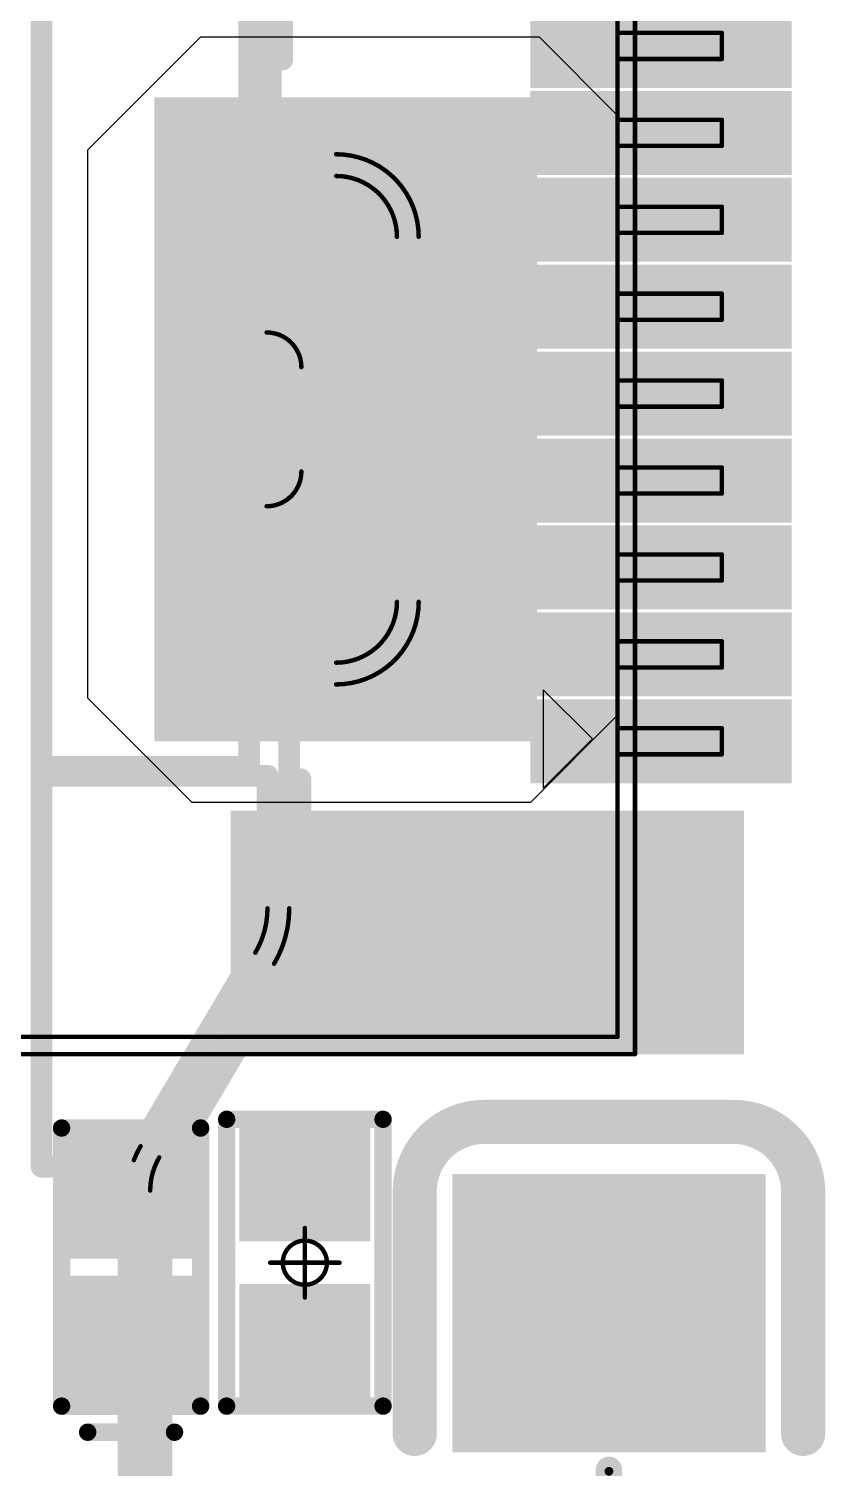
# Model space of a CAD drawing. Header units: millimetres. Extents: x 19.13 to 23.12, y 5.07 to 8.34.
# Drawn here: x 22.4425 to 22.623, y 6.5549 to 6.8809 of the extents above; entities that cross this region are included whole.
import ezdxf

# ---------------------------------------------------------------- set-up
doc = ezdxf.new("R2010")
doc.units = ezdxf.units.MM
doc.header["$MEASUREMENT"] = 0
for name, color, linetype in [('BottomLayer', 5, 'Continuous'), ('BottomOverlay', 54, 'Continuous'), ('BottomPaste', 16, 'Continuous'), ('BottomSolder', 6, 'Continuous'), ('Mechanical10', 56, 'Continuous'), ('Mechanical15', 56, 'Continuous'), ('TopLayer', 1, 'Continuous'), ('TopOverlay', 2, 'Continuous'), ('TopPaste', 8, 'Continuous'), ('TopSolder', 216, 'Continuous')]:
    doc.layers.add(name, color=color, linetype=linetype)

# ---------------------------------------------------------------- blocks, each defined once
blk = doc.blocks.new('CON_MINIPEX_075_SMT_RA_M2_KEYM_B_B_104')
at = {"layer": 'BottomLayer'}
for points in [[(0.20118, 1.70079), (0.20118, 1.64961), (0.2122, 1.70079), (0.2122, 1.64961)], [(0.22087, 1.70079), (0.22087, 1.64961), (0.23189, 1.70079), (0.23189, 1.64961)], [(0.24055, 1.70079), (0.24055, 1.64961), (0.25157, 1.70079), (0.25157, 1.64961)], [(0.26024, 1.70079), (0.26024, 1.64961), (0.27126, 1.70079), (0.27126, 1.64961)], [(0.27992, 1.70079), (0.27992, 1.64961), (0.29094, 1.70079), (0.29094, 1.64961)], [(0.29961, 1.70079), (0.29961, 1.64961), (0.31063, 1.70079), (0.31063, 1.64961)], [(0.31929, 1.70079), (0.31929, 1.64961), (0.33032, 1.70079), (0.33032, 1.64961)], [(0.33898, 1.70079), (0.33898, 1.64961), (0.35, 1.70079), (0.35, 1.64961)], [(0.35866, 1.70079), (0.35866, 1.64961), (0.36969, 1.70079), (0.36969, 1.64961)], [(0.38386, 1.68996), (0.38386, 1.58169), (0.4311, 1.68996), (0.4311, 1.58169)]]:
    blk.add_solid(points, dxfattribs=at)
at = {"layer": 'BottomPaste'}
for points in [[(0.20118, 1.70079), (0.20118, 1.64961), (0.2122, 1.70079), (0.2122, 1.64961)], [(0.22087, 1.70079), (0.22087, 1.64961), (0.23189, 1.70079), (0.23189, 1.64961)], [(0.24055, 1.70079), (0.24055, 1.64961), (0.25157, 1.70079), (0.25157, 1.64961)], [(0.26024, 1.70079), (0.26024, 1.64961), (0.27126, 1.70079), (0.27126, 1.64961)], [(0.27992, 1.70079), (0.27992, 1.64961), (0.29094, 1.70079), (0.29094, 1.64961)], [(0.29961, 1.70079), (0.29961, 1.64961), (0.31063, 1.70079), (0.31063, 1.64961)], [(0.31929, 1.70079), (0.31929, 1.64961), (0.33032, 1.70079), (0.33032, 1.64961)], [(0.33898, 1.70079), (0.33898, 1.64961), (0.35, 1.70079), (0.35, 1.64961)], [(0.35866, 1.70079), (0.35866, 1.64961), (0.36969, 1.70079), (0.36969, 1.64961)], [(0.38386, 1.68996), (0.38386, 1.58169), (0.4311, 1.68996), (0.4311, 1.58169)]]:
    blk.add_solid(points, dxfattribs=at)
at = {"layer": 'BottomSolder'}
for points in [[(0.19718, 1.70479), (0.19718, 1.64561), (0.2162, 1.70479), (0.2162, 1.64561)], [(0.21687, 1.70479), (0.21687, 1.64561), (0.23589, 1.70479), (0.23589, 1.64561)], [(0.23655, 1.70479), (0.23655, 1.64561), (0.25557, 1.70479), (0.25557, 1.64561)], [(0.25624, 1.70479), (0.25624, 1.64561), (0.27526, 1.70479), (0.27526, 1.64561)], [(0.27592, 1.70479), (0.27592, 1.64561), (0.29494, 1.70479), (0.29494, 1.64561)], [(0.29561, 1.70479), (0.29561, 1.64561), (0.31463, 1.70479), (0.31463, 1.64561)], [(0.31529, 1.70479), (0.31529, 1.64561), (0.33431, 1.70479), (0.33431, 1.64561)], [(0.33498, 1.70479), (0.33498, 1.64561), (0.354, 1.70479), (0.354, 1.64561)], [(0.35466, 1.70479), (0.35466, 1.64561), (0.37369, 1.70479), (0.37369, 1.64561)], [(0.37986, 1.69396), (0.37986, 1.57769), (0.4351, 1.69396), (0.4351, 1.57769)]]:
    blk.add_solid(points, dxfattribs=at)
at = {"layer": 'Mechanical15'}
for p, q in [((0.36366, 1.65965), (0.35252, 1.6485)), ((0.3748, 1.6485), (0.36366, 1.65965)), ((0.35252, 1.6485), (0.3748, 1.6485))]:
    blk.add_line(p, q, dxfattribs=at)
at = {"layer": 'Mechanical15', "const_width": 0.001}
for points in [[(0.20374, 1.68898), (0.20965, 1.68898)], [(0.20374, 1.68898), (0.20374, 1.66535)], [(0.20965, 1.68898), (0.20965, 1.66535)], [(0.22343, 1.68898), (0.22933, 1.68898)], [(0.22343, 1.68898), (0.22343, 1.66535)], [(0.22933, 1.68898), (0.22933, 1.66535)], [(0.24311, 1.68898), (0.24902, 1.68898)], [(0.24311, 1.68898), (0.24311, 1.66535)], [(0.24902, 1.68898), (0.24902, 1.66535)], [(0.2628, 1.68898), (0.2687, 1.68898)], [(0.2628, 1.68898), (0.2628, 1.66535)], [(0.2687, 1.68898), (0.2687, 1.66535)], [(0.28248, 1.68898), (0.28839, 1.68898)], [(0.28248, 1.68898), (0.28248, 1.66535)], [(0.28839, 1.68898), (0.28839, 1.66535)], [(0.30217, 1.68898), (0.30807, 1.68898)], [(0.30217, 1.68898), (0.30217, 1.66535)], [(0.30807, 1.68898), (0.30807, 1.66535)], [(0.32185, 1.68898), (0.32776, 1.68898)], [(0.32185, 1.68898), (0.32185, 1.66535)], [(0.32776, 1.68898), (0.32776, 1.66535)], [(0.34154, 1.68898), (0.34744, 1.68898)], [(0.34154, 1.68898), (0.34154, 1.66535)], [(0.34744, 1.68898), (0.34744, 1.66535)], [(0.36122, 1.68898), (0.36713, 1.68898)], [(0.36122, 1.68898), (0.36122, 1.66535)], [(0.36713, 1.68898), (0.36713, 1.66535)], [(-0.43504, 1.66929), (0.43504, 1.66929)], [(0.20374, 1.66929), (0.20965, 1.66929)], [(0.22343, 1.66929), (0.22933, 1.66929)], [(0.24311, 1.66929), (0.24902, 1.66929)], [(0.2628, 1.66929), (0.2687, 1.66929)], [(0.28248, 1.66929), (0.28839, 1.66929)], [(0.30217, 1.66929), (0.30807, 1.66929)], [(0.32185, 1.66929), (0.32776, 1.66929)], [(0.34154, 1.66929), (0.34744, 1.66929)], [(0.36122, 1.66929), (0.36713, 1.66929)], [(0.43504, 1.66929), (0.43504, 1.40551)], [(-0.4311, 1.66535), (0.4311, 1.66535)], [(0.4311, 1.66535), (0.4311, 1.40945)]]:
    blk.add_lwpolyline(points, dxfattribs=at)
at = {"layer": 'Mechanical15', "const_width": 0.0005}
for points in [[(0.20349, 1.68898, 1), (0.20399, 1.68898, 1)], [(0.20349, 1.68898, 1), (0.20399, 1.68898, 1)], [(0.2094, 1.68898, 1), (0.2099, 1.68898, 1)], [(0.2094, 1.68898, 1), (0.2099, 1.68898, 1)], [(0.22318, 1.68898, 1), (0.22368, 1.68898, 1)], [(0.22318, 1.68898, 1), (0.22368, 1.68898, 1)], [(0.22908, 1.68898, 1), (0.22958, 1.68898, 1)], [(0.22908, 1.68898, 1), (0.22958, 1.68898, 1)], [(0.24286, 1.68898, 1), (0.24336, 1.68898, 1)], [(0.24286, 1.68898, 1), (0.24336, 1.68898, 1)], [(0.24877, 1.68898, 1), (0.24927, 1.68898, 1)], [(0.24877, 1.68898, 1), (0.24927, 1.68898, 1)], [(0.26255, 1.68898, 1), (0.26305, 1.68898, 1)], [(0.26255, 1.68898, 1), (0.26305, 1.68898, 1)], [(0.26845, 1.68898, 1), (0.26895, 1.68898, 1)], [(0.26845, 1.68898, 1), (0.26895, 1.68898, 1)], [(0.28223, 1.68898, 1), (0.28273, 1.68898, 1)], [(0.28223, 1.68898, 1), (0.28273, 1.68898, 1)], [(0.28814, 1.68898, 1), (0.28864, 1.68898, 1)], [(0.28814, 1.68898, 1), (0.28864, 1.68898, 1)], [(0.30192, 1.68898, 1), (0.30242, 1.68898, 1)], [(0.30192, 1.68898, 1), (0.30242, 1.68898, 1)], [(0.30782, 1.68898, 1), (0.30832, 1.68898, 1)], [(0.30782, 1.68898, 1), (0.30832, 1.68898, 1)], [(0.3216, 1.68898, 1), (0.3221, 1.68898, 1)], [(0.3216, 1.68898, 1), (0.3221, 1.68898, 1)], [(0.32751, 1.68898, 1), (0.32801, 1.68898, 1)], [(0.32751, 1.68898, 1), (0.32801, 1.68898, 1)], [(0.34129, 1.68898, 1), (0.34179, 1.68898, 1)], [(0.34129, 1.68898, 1), (0.34179, 1.68898, 1)], [(0.34719, 1.68898, 1), (0.34769, 1.68898, 1)], [(0.34719, 1.68898, 1), (0.34769, 1.68898, 1)], [(0.36097, 1.68898, 1), (0.36147, 1.68898, 1)], [(0.36097, 1.68898, 1), (0.36147, 1.68898, 1)], [(0.36688, 1.68898, 1), (0.36738, 1.68898, 1)], [(0.36688, 1.68898, 1), (0.36738, 1.68898, 1)], [(0.20349, 1.66929, 1), (0.20399, 1.66929, 1)], [(0.2094, 1.66929, 1), (0.2099, 1.66929, 1)], [(0.22318, 1.66929, 1), (0.22368, 1.66929, 1)], [(0.22908, 1.66929, 1), (0.22958, 1.66929, 1)], [(0.24286, 1.66929, 1), (0.24336, 1.66929, 1)], [(0.24877, 1.66929, 1), (0.24927, 1.66929, 1)], [(0.26255, 1.66929, 1), (0.26305, 1.66929, 1)], [(0.26845, 1.66929, 1), (0.26895, 1.66929, 1)], [(0.28223, 1.66929, 1), (0.28273, 1.66929, 1)], [(0.28814, 1.66929, 1), (0.28864, 1.66929, 1)], [(0.30192, 1.66929, 1), (0.30242, 1.66929, 1)], [(0.30782, 1.66929, 1), (0.30832, 1.66929, 1)], [(0.3216, 1.66929, 1), (0.3221, 1.66929, 1)], [(0.32751, 1.66929, 1), (0.32801, 1.66929, 1)], [(0.34129, 1.66929, 1), (0.34179, 1.66929, 1)], [(0.34719, 1.66929, 1), (0.34769, 1.66929, 1)], [(0.36097, 1.66929, 1), (0.36147, 1.66929, 1)], [(0.36688, 1.66929, 1), (0.36738, 1.66929, 1)], [(0.43479, 1.66929, 1), (0.43529, 1.66929, 1)], [(0.43479, 1.66929, 1), (0.43529, 1.66929, 1)], [(0.20349, 1.66535, 1), (0.20399, 1.66535, 1)], [(0.2094, 1.66535, 1), (0.2099, 1.66535, 1)], [(0.22318, 1.66535, 1), (0.22368, 1.66535, 1)], [(0.22908, 1.66535, 1), (0.22958, 1.66535, 1)], [(0.24286, 1.66535, 1), (0.24336, 1.66535, 1)], [(0.24877, 1.66535, 1), (0.24927, 1.66535, 1)], [(0.26255, 1.66535, 1), (0.26305, 1.66535, 1)], [(0.26845, 1.66535, 1), (0.26895, 1.66535, 1)], [(0.28223, 1.66535, 1), (0.28273, 1.66535, 1)], [(0.28814, 1.66535, 1), (0.28864, 1.66535, 1)], [(0.30192, 1.66535, 1), (0.30242, 1.66535, 1)], [(0.30782, 1.66535, 1), (0.30832, 1.66535, 1)], [(0.3216, 1.66535, 1), (0.3221, 1.66535, 1)], [(0.32751, 1.66535, 1), (0.32801, 1.66535, 1)], [(0.34129, 1.66535, 1), (0.34179, 1.66535, 1)], [(0.34719, 1.66535, 1), (0.34769, 1.66535, 1)], [(0.36097, 1.66535, 1), (0.36147, 1.66535, 1)], [(0.36688, 1.66535, 1), (0.36738, 1.66535, 1)], [(0.43085, 1.66535, 1), (0.43135, 1.66535, 1)], [(0.43085, 1.66535, 1), (0.43135, 1.66535, 1)]]:
    blk.add_lwpolyline(points, format="xyb", close=True, dxfattribs=at)
blk = doc.blocks.new('ESD0402_B_275')
at = {"layer": 'BottomLayer'}
for points in [[(-0.00591, -0.01181), (-0.00591, 0.01181), (-0.02756, -0.01181), (-0.02756, 0.01181)], [(0.02756, -0.01181), (0.02756, 0.01181), (0.00591, -0.01181), (0.00591, 0.01181)]]:
    blk.add_solid(points, dxfattribs=at)
at = {"layer": 'BottomOverlay', "const_width": 0.00394}
for points in [[(-0.0315, 0.01575), (-0.0315, -0.01575)], [(-0.0315, 0.01575), (0.0315, 0.01575)], [(0.0315, 0.01575), (0.0315, -0.01575)], [(0.0374, 0.00984), (0.0374, -0.00984)], [(-0.0315, -0.01575), (0.0315, -0.01575)]]:
    blk.add_lwpolyline(points, dxfattribs=at)
at = {"layer": 'BottomOverlay', "const_width": 0.00197}
for points in [[(-0.03248, 0.01575, 1), (-0.03051, 0.01575, 1)], [(-0.03248, 0.01575, 1), (-0.03051, 0.01575, 1)], [(0.03051, 0.01575, 1), (0.03248, 0.01575, 1)], [(0.03051, 0.01575, 1), (0.03248, 0.01575, 1)], [(0.03642, 0.00984, 1), (0.03839, 0.00984, 1)], [(0.03642, -0.00984, 1), (0.03839, -0.00984, 1)], [(-0.03248, -0.01575, 1), (-0.03051, -0.01575, 1)], [(-0.03248, -0.01575, 1), (-0.03051, -0.01575, 1)], [(0.03051, -0.01575, 1), (0.03248, -0.01575, 1)], [(0.03051, -0.01575, 1), (0.03248, -0.01575, 1)]]:
    blk.add_lwpolyline(points, format="xyb", close=True, dxfattribs=at)
at = {"layer": 'BottomPaste'}
for points in [[(-0.00591, -0.01181), (-0.00591, 0.01181), (-0.02756, -0.01181), (-0.02756, 0.01181)], [(0.02756, -0.01181), (0.02756, 0.01181), (0.00591, -0.01181), (0.00591, 0.01181)]]:
    blk.add_solid(points, dxfattribs=at)
at = {"layer": 'BottomSolder'}
for points in [[(-0.00191, -0.01581), (-0.00191, 0.01581), (-0.03156, -0.01581), (-0.03156, 0.01581)], [(0.03156, -0.01581), (0.03156, 0.01581), (0.00191, -0.01581), (0.00191, 0.01581)]]:
    blk.add_solid(points, dxfattribs=at)
blk = doc.blocks.new('R0402_B_378')
at = {"layer": 'BottomLayer'}
for points in [[(-0.02657, -0.01083), (-0.00886, -0.01083), (-0.02657, 0.01082), (-0.00886, 0.01082)], [(0.00886, -0.01083), (0.02657, -0.01083), (0.00886, 0.01083), (0.02657, 0.01083)]]:
    blk.add_solid(points, dxfattribs=at)
at = {"layer": 'BottomOverlay', "const_width": 0.00394}
for points in [[(0.03248, 0.01772), (-0.03248, 0.01772)], [(-0.03248, -0.01772), (-0.03248, 0.01772)], [(0.03248, -0.01772), (0.03248, 0.01772)], [(0.03248, -0.01772), (-0.03248, -0.01772)]]:
    blk.add_lwpolyline(points, dxfattribs=at)
at = {"layer": 'BottomOverlay', "const_width": 0.00197}
for points in [[(-0.03346, 0.01772, 1), (-0.0315, 0.01772, 1)], [(-0.03346, 0.01772, 1), (-0.0315, 0.01772, 1)], [(0.0315, 0.01772, 1), (0.03346, 0.01772, 1)], [(0.0315, 0.01772, 1), (0.03346, 0.01772, 1)], [(-0.03346, -0.01772, 1), (-0.0315, -0.01772, 1)], [(-0.03346, -0.01772, 1), (-0.0315, -0.01772, 1)], [(0.0315, -0.01772, 1), (0.03346, -0.01772, 1)], [(0.0315, -0.01772, 1), (0.03346, -0.01772, 1)]]:
    blk.add_lwpolyline(points, format="xyb", close=True, dxfattribs=at)
at = {"layer": 'BottomPaste'}
for points in [[(-0.02657, -0.01083), (-0.00886, -0.01083), (-0.02657, 0.01082), (-0.00886, 0.01082)], [(0.00886, -0.01083), (0.02657, -0.01083), (0.00886, 0.01083), (0.02657, 0.01083)]]:
    blk.add_solid(points, dxfattribs=at)
at = {"layer": 'BottomSolder'}
for points in [[(-0.03057, -0.01483), (-0.00486, -0.01483), (-0.03057, 0.01482), (-0.00486, 0.01482)], [(0.00486, -0.01483), (0.03057, -0.01483), (0.00486, 0.01483), (0.03057, 0.01483)]]:
    blk.add_solid(points, dxfattribs=at)
at = {"layer": 'Mechanical15', "const_width": 0.001}
for points in [[(0, -0.00787), (0, 0.00787)], [(0.00787, 0), (-0.00787, 0)]]:
    blk.add_lwpolyline(points, dxfattribs=at)
at = {"layer": 'Mechanical15'}
for points, const_width in [([(-0.00025, 0.00787, 1), (0.00025, 0.00787, 1)], 0.0005), ([(0.005, 0, 1), (-0.005, 0, 1)], 0.001), ([(-0.00812, 0, 1), (-0.00762, 0, 1)], 0.0005), ([(-0.00525, 0, 1), (-0.00475, 0, 1)], 0.0005), ([(0.00475, 0, 1), (0.00525, 0, 1)], 0.0005), ([(0.00762, 0, 1), (0.00812, 0, 1)], 0.0005), ([(-0.00025, -0.00787, 1), (0.00025, -0.00787, 1)], 0.0005)]:
    blk.add_lwpolyline(points, format="xyb", close=True, dxfattribs=dict(at, const_width=const_width))
blk = doc.blocks.new('C1206_B_431')
at = {"layer": 'BottomLayer'}
for points in [[(-0.08301, -0.0315), (-0.02801, -0.0315), (-0.08301, 0.0315), (-0.02801, 0.0315)], [(0.02998, -0.0315), (0.08498, -0.0315), (0.02998, 0.0315), (0.08498, 0.0315)]]:
    blk.add_solid(points, dxfattribs=at)
at = {"layer": 'BottomOverlay', "const_width": 0.01}
for points in [[(-0.09882, 0.02825, -0.414214), (-0.08307, 0.044)], [(0.08504, 0.044, -0.414214), (0.10079, 0.02825)], [(-0.08307, -0.044, -0.414214), (-0.09882, -0.02825)], [(0.10079, -0.02825, -0.414214), (0.08504, -0.044)]]:
    blk.add_lwpolyline(points, format="xyb", dxfattribs=at)
at = {"layer": 'BottomOverlay'}
for points, const_width in [([(-0.08346, 0.044), (-0.02815, 0.044)], 0.01), ([(0.03012, 0.044), (0.08543, 0.044)], 0.01), ([(-0.09882, 0.02717), (-0.09882, -0.02825)], 0.01), ([(0.10079, 0.02717), (0.10079, -0.02825)], 0.01), ([(-0.005, 0.025), (-0.005, -0.025)], 0.006), ([(0.005, 0.025), (0.005, -0.025)], 0.006), ([(-0.02, 0), (-0.005, 0)], 0.006), ([(0.005, 0), (0.02, 0)], 0.006), ([(-0.08346, -0.044), (-0.02815, -0.044)], 0.01), ([(0.03012, -0.044), (0.08543, -0.044)], 0.01)]:
    blk.add_lwpolyline(points, dxfattribs=dict(at, const_width=const_width))
for points, const_width in [([(-0.08596, 0.044, 1), (-0.08096, 0.044, 1)], 0.005), ([(-0.08557, 0.044, 1), (-0.08057, 0.044, 1)], 0.005), ([(-0.03065, 0.044, 1), (-0.02565, 0.044, 1)], 0.005), ([(0.02762, 0.044, 1), (0.03262, 0.044, 1)], 0.005), ([(0.08254, 0.044, 1), (0.08754, 0.044, 1)], 0.005), ([(0.08293, 0.044, 1), (0.08793, 0.044, 1)], 0.005), ([(-0.10132, 0.02825, 1), (-0.09632, 0.02825, 1)], 0.005), ([(0.09829, 0.02825, 1), (0.10329, 0.02825, 1)], 0.005), ([(-0.10132, 0.02717, 1), (-0.09632, 0.02717, 1)], 0.005), ([(0.09829, 0.02717, 1), (0.10329, 0.02717, 1)], 0.005), ([(-0.0065, 0.025, 1), (-0.0035, 0.025, 1)], 0.003), ([(0.0035, 0.025, 1), (0.0065, 0.025, 1)], 0.003), ([(-0.0215, 0, 1), (-0.0185, 0, 1)], 0.003), ([(-0.0065, 0, 1), (-0.0035, 0, 1)], 0.003), ([(0.0035, 0, 1), (0.0065, 0, 1)], 0.003), ([(0.0185, 0, 1), (0.0215, 0, 1)], 0.003), ([(-0.0065, -0.025, 1), (-0.0035, -0.025, 1)], 0.003), ([(0.0035, -0.025, 1), (0.0065, -0.025, 1)], 0.003), ([(-0.10132, -0.02825, 1), (-0.09632, -0.02825, 1)], 0.005), ([(-0.10132, -0.02825, 1), (-0.09632, -0.02825, 1)], 0.005), ([(0.09829, -0.02825, 1), (0.10329, -0.02825, 1)], 0.005), ([(0.09829, -0.02825, 1), (0.10329, -0.02825, 1)], 0.005), ([(-0.08596, -0.044, 1), (-0.08096, -0.044, 1)], 0.005), ([(-0.08557, -0.044, 1), (-0.08057, -0.044, 1)], 0.005), ([(-0.03065, -0.044, 1), (-0.02565, -0.044, 1)], 0.005), ([(0.02762, -0.044, 1), (0.03262, -0.044, 1)], 0.005), ([(0.08254, -0.044, 1), (0.08754, -0.044, 1)], 0.005), ([(0.08293, -0.044, 1), (0.08793, -0.044, 1)], 0.005)]:
    blk.add_lwpolyline(points, format="xyb", close=True, dxfattribs=dict(at, const_width=const_width))
at = {"layer": 'BottomPaste'}
for points in [[(-0.08301, -0.0315), (-0.02801, -0.0315), (-0.08301, 0.0315), (-0.02801, 0.0315)], [(0.02998, -0.0315), (0.08498, -0.0315), (0.02998, 0.0315), (0.08498, 0.0315)]]:
    blk.add_solid(points, dxfattribs=at)
at = {"layer": 'BottomSolder'}
for points in [[(-0.08701, -0.0355), (-0.02401, -0.0355), (-0.08701, 0.0355), (-0.02401, 0.0355)], [(0.02598, -0.0355), (0.08898, -0.0355), (0.02598, 0.0355), (0.08898, 0.0355)]]:
    blk.add_solid(points, dxfattribs=at)
at = {"layer": 'Mechanical15', "const_width": 0.00197}
for points in [[(0, 0.01969), (0, -0.01969)], [(-0.01969, 0), (0.01969, 0)]]:
    blk.add_lwpolyline(points, dxfattribs=at)
at = {"layer": 'Mechanical15'}
for points, const_width in [([(-0.00049, 0.01969, 1), (0.00049, 0.01969, 1)], 0.000984), ([(0.01378, 0, 1), (-0.01378, 0, 1)], 0.00197), ([(-0.02018, 0, 1), (-0.01919, 0, 1)], 0.000984), ([(-0.01427, 0, 1), (-0.01329, 0, 1)], 0.000984), ([(0.01329, 0, 1), (0.01427, 0, 1)], 0.000984), ([(0.01919, 0, 1), (0.02018, 0, 1)], 0.000984), ([(-0.00049, -0.01969, 1), (0.00049, -0.01969, 1)], 0.000984)]:
    blk.add_lwpolyline(points, format="xyb", close=True, dxfattribs=dict(at, const_width=const_width))
blk = doc.blocks.new('CON_SODIMM_260_SMT_RA_F_P005_484')
at = {"layer": 'Mechanical10', "const_width": 0.00491}
for points in [[(-1.44193, 0.35728), (-1.44193, 0.01524)], [(-1.43701, 0.35236), (-1.43701, 0.00984)], [(-1.44398, 0.00772), (-1.47, -0.03614)], [(-1.41732, 0.00984), (-1.43701, 0.00984)], [(-1.41732, 0.00984), (-1.41732, -0.59764)], [(-1.43976, 0.0052), (-1.46575, -0.03866)], [(-1.47343, -0.0487), (-1.47343, -0.09941)], [(-1.4685, -0.0487), (-1.4685, -0.07874)], [(-1.41732, -0.07874), (-1.4685, -0.07874)], [(-1.41732, -0.08071), (-1.46437, -0.08071)], [(-1.46437, -0.08071), (-1.46437, -0.37598)], [(-1.47343, -0.09941), (-1.48406, -0.09941)], [(-1.46437, -0.10433), (-1.48406, -0.10433)], [(-1.50276, -0.11811), (-1.50276, -0.20079)], [(-1.49783, -0.11811), (-1.49783, -0.20079)], [(-1.46437, -0.13976), (-1.46831, -0.13976)], [(-1.47618, -0.14764), (-1.47618, -0.17126)], [(-1.46437, -0.17913), (-1.46831, -0.17913)], [(-1.46437, -0.21457), (-1.48406, -0.21457)], [(-1.46929, -0.21949), (-1.48406, -0.21949)], [(-1.46929, -0.21949), (-1.46929, -0.41043)]]:
    blk.add_lwpolyline(points, dxfattribs=at)
at = {"layer": 'Mechanical10'}
for points, const_width in [([(-1.44316, 0.01524, 1), (-1.4407, 0.01524, 1)], 0.00246), ([(-1.44218, 0.01524, 1), (-1.44168, 0.01524, 1)], 0.0005), ([(-1.4452, 0.00772, 1), (-1.44275, 0.00772, 1)], 0.00246), ([(-1.43824, 0.00984, 1), (-1.43578, 0.00984, 1)], 0.00246), ([(-1.43824, 0.00984, 1), (-1.43578, 0.00984, 1)], 0.00246), ([(-1.41855, 0.00984, 1), (-1.4161, 0.00984, 1)], 0.00246), ([(-1.41855, 0.00984, 1), (-1.4161, 0.00984, 1)], 0.00246), ([(-1.44423, 0.00772, 1), (-1.44373, 0.00772, 1)], 0.0005), ([(-1.44099, 0.0052, 1), (-1.43854, 0.0052, 1)], 0.00246), ([(-1.43848, 0.00835, 1), (-1.43798, 0.00835, 1)], 0.0005), ([(-1.44001, 0.0052, 1), (-1.43951, 0.0052, 1)], 0.0005), ([(-1.47123, -0.03614, 1), (-1.46877, -0.03614, 1)], 0.00246), ([(-1.47025, -0.03614, 1), (-1.46975, -0.03614, 1)], 0.0005), ([(-1.46698, -0.03866, 1), (-1.46452, -0.03866, 1)], 0.00246), ([(-1.466, -0.03866, 1), (-1.4655, -0.03866, 1)], 0.0005), ([(-1.47465, -0.0487, 1), (-1.4722, -0.0487, 1)], 0.00246), ([(-1.47368, -0.0487, 1), (-1.47318, -0.0487, 1)], 0.0005), ([(-1.46973, -0.0487, 1), (-1.46728, -0.0487, 1)], 0.00246), ([(-1.46875, -0.0487, 1), (-1.46825, -0.0487, 1)], 0.0005), ([(-1.46973, -0.07874, 1), (-1.46728, -0.07874, 1)], 0.00246), ([(-1.46973, -0.07874, 1), (-1.46728, -0.07874, 1)], 0.00246), ([(-1.41855, -0.07874, 1), (-1.4161, -0.07874, 1)], 0.00246), ([(-1.4656, -0.08071, 1), (-1.46314, -0.08071, 1)], 0.00246), ([(-1.4656, -0.08071, 1), (-1.46314, -0.08071, 1)], 0.00246), ([(-1.41855, -0.08071, 1), (-1.4161, -0.08071, 1)], 0.00246), ([(-1.48528, -0.09941, 1), (-1.48283, -0.09941, 1)], 0.00246), ([(-1.47465, -0.09941, 1), (-1.4722, -0.09941, 1)], 0.00246), ([(-1.47465, -0.09941, 1), (-1.4722, -0.09941, 1)], 0.00246), ([(-1.48431, -0.09941, 1), (-1.48381, -0.09941, 1)], 0.0005), ([(-1.48528, -0.10433, 1), (-1.48283, -0.10433, 1)], 0.00246), ([(-1.48431, -0.10433, 1), (-1.48381, -0.10433, 1)], 0.0005), ([(-1.4656, -0.10433, 1), (-1.46314, -0.10433, 1)], 0.00246), ([(-1.50398, -0.11811, 1), (-1.50153, -0.11811, 1)], 0.00246), ([(-1.49906, -0.11811, 1), (-1.49661, -0.11811, 1)], 0.00246), ([(-1.50301, -0.11811, 1), (-1.50251, -0.11811, 1)], 0.0005), ([(-1.49808, -0.11811, 1), (-1.49758, -0.11811, 1)], 0.0005), ([(-1.46953, -0.13976, 1), (-1.46708, -0.13976, 1)], 0.00246), ([(-1.46856, -0.13976, 1), (-1.46806, -0.13976, 1)], 0.0005), ([(-1.4656, -0.13976, 1), (-1.46314, -0.13976, 1)], 0.00246), ([(-1.47741, -0.14764, 1), (-1.47495, -0.14764, 1)], 0.00246), ([(-1.47643, -0.14764, 1), (-1.47593, -0.14764, 1)], 0.0005), ([(-1.47741, -0.17126, 1), (-1.47495, -0.17126, 1)], 0.00246), ([(-1.47643, -0.17126, 1), (-1.47593, -0.17126, 1)], 0.0005), ([(-1.46953, -0.17913, 1), (-1.46708, -0.17913, 1)], 0.00246), ([(-1.46856, -0.17913, 1), (-1.46806, -0.17913, 1)], 0.0005), ([(-1.4656, -0.17913, 1), (-1.46314, -0.17913, 1)], 0.00246), ([(-1.50398, -0.20079, 1), (-1.50153, -0.20079, 1)], 0.00246), ([(-1.49906, -0.20079, 1), (-1.49661, -0.20079, 1)], 0.00246), ([(-1.50301, -0.20079, 1), (-1.50251, -0.20079, 1)], 0.0005), ([(-1.49808, -0.20079, 1), (-1.49758, -0.20079, 1)], 0.0005), ([(-1.48528, -0.21457, 1), (-1.48283, -0.21457, 1)], 0.00246), ([(-1.48431, -0.21457, 1), (-1.48381, -0.21457, 1)], 0.0005), ([(-1.4656, -0.21457, 1), (-1.46314, -0.21457, 1)], 0.00246), ([(-1.48528, -0.21949, 1), (-1.48283, -0.21949, 1)], 0.00246), ([(-1.47052, -0.21949, 1), (-1.46806, -0.21949, 1)], 0.00246), ([(-1.47052, -0.21949, 1), (-1.46806, -0.21949, 1)], 0.00246), ([(-1.48431, -0.21949, 1), (-1.48381, -0.21949, 1)], 0.0005)]:
    blk.add_lwpolyline(points, format="xyb", close=True, dxfattribs=dict(at, const_width=const_width))
at = {"layer": 'Mechanical10', "const_width": 0.001}
for points in [[(-1.44193, 0.01524, -0.134317), (-1.44398, 0.00772)], [(-1.43823, 0.00835, -0.044572), (-1.43976, 0.0052)], [(-1.47343, -0.0487, -0.134623), (-1.47, -0.03614)], [(-1.4685, -0.0487, -0.134619), (-1.46575, -0.03866)], [(-1.50276, -0.11811, -0.414214), (-1.48406, -0.09941)], [(-1.49783, -0.11811, -0.414214), (-1.48406, -0.10433)], [(-1.47618, -0.14764, -0.414214), (-1.46831, -0.13976)], [(-1.46831, -0.17913, -0.414214), (-1.47618, -0.17126)], [(-1.48406, -0.21949, -0.414214), (-1.50276, -0.20079)], [(-1.48406, -0.21457, -0.414214), (-1.49783, -0.20079)]]:
    blk.add_lwpolyline(points, format="xyb", dxfattribs=at)
at = {"layer": 'TopLayer'}
blk.add_solid([(-1.44685, -0.09055), (-1.52559, -0.09055), (-1.44685, -0.22835), (-1.52559, -0.22835)], dxfattribs=at)
at = {"layer": 'TopOverlay', "const_width": 0.00491}
for points in [[(-1.44449, 0.35984), (-1.44449, 0.01524)], [(-1.44618, 0.00902), (-1.4722, -0.03484)], [(-1.47598, -0.0487), (-1.47598, -0.07795)], [(-1.47185, -0.24094), (-1.47185, -0.40787)]]:
    blk.add_lwpolyline(points, dxfattribs=at)
at = {"layer": 'TopOverlay', "const_width": 0.00512}
for points in [[(-1.44449, 0.01524, -0.134544), (-1.44618, 0.00902)], [(-1.47598, -0.0487, -0.134543), (-1.4722, -0.03484)]]:
    blk.add_lwpolyline(points, format="xyb", dxfattribs=at)
at = {"layer": 'TopOverlay'}
for points, const_width in [([(-1.44577, 0.01524, 1), (-1.44321, 0.01524, 1)], 0.00256), ([(-1.44572, 0.01524, 1), (-1.44326, 0.01524, 1)], 0.00246), ([(-1.44746, 0.00902, 1), (-1.4449, 0.00902, 1)], 0.00256), ([(-1.44741, 0.00902, 1), (-1.44495, 0.00902, 1)], 0.00246), ([(-1.47348, -0.03484, 1), (-1.47093, -0.03484, 1)], 0.00256), ([(-1.47343, -0.03484, 1), (-1.47098, -0.03484, 1)], 0.00246), ([(-1.47726, -0.0487, 1), (-1.4747, -0.0487, 1)], 0.00256), ([(-1.47721, -0.0487, 1), (-1.47476, -0.0487, 1)], 0.00246), ([(-1.47721, -0.07795, 1), (-1.47476, -0.07795, 1)], 0.00246), ([(-1.47308, -0.24094, 1), (-1.47062, -0.24094, 1)], 0.00246)]:
    blk.add_lwpolyline(points, format="xyb", close=True, dxfattribs=dict(at, const_width=const_width))
at = {"layer": 'TopPaste'}
blk.add_solid([(-1.44685, -0.09055), (-1.52559, -0.09055), (-1.44685, -0.22835), (-1.52559, -0.22835)], dxfattribs=at)
at = {"layer": 'TopSolder'}
blk.add_solid([(-1.44285, -0.08655), (-1.52959, -0.08655), (-1.44285, -0.23235), (-1.52959, -0.23235)], dxfattribs=at)

msp = doc.modelspace()

# ---------------------------------------------------------------- linework, layer by layer
at = {"layer": 'TopLayer'}
for p, q in [((22.48144, 6.87902), (22.45585, 6.85343)), ((22.55822, 6.87902), (22.48144, 6.87902)), ((22.57593, 6.8613), (22.55822, 6.87902)), ((22.57593, 6.72547), (22.57593, 6.8613)), ((22.45585, 6.85343), (22.45585, 6.72941)), ((22.45585, 6.72941), (22.47948, 6.70579)), ((22.55625, 6.70579), (22.57593, 6.72547)), ((22.47948, 6.70579), (22.55625, 6.70579))]:
    msp.add_line(p, q, dxfattribs=at)

# ---------------------------------------------------------------- block references
for name, p, rotation in [('CON_SODIMM_260_SMT_RA_F_P005_484', (21.0281, 6.63303), 180), ('CON_MINIPEX_075_SMT_RA_M2_KEYM_B_B_104', (20.91058, 7.08374), 270), ('C1206_B_431', (22.57396, 6.53453), 270), ('R0402_B_378', (22.50507, 6.60146), 90), ('ESD0402_B_275', (22.4657, 6.60047), 270)]:
    msp.add_blockref(name, p, dxfattribs=dict(rotation=rotation))

doc.saveas('drawing.dxf')
